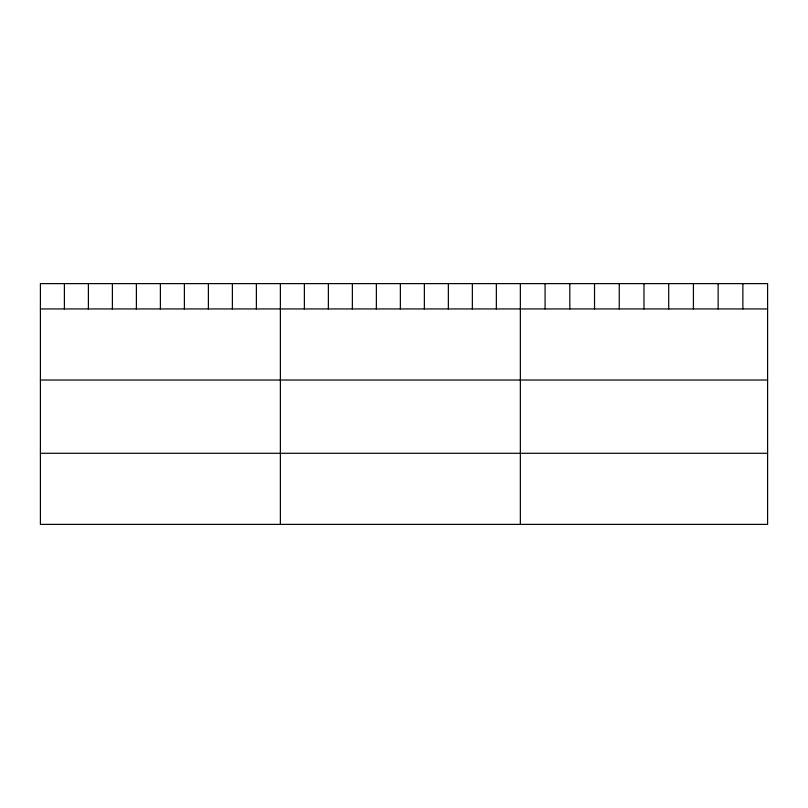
<?xml version="1.0" encoding="UTF-8"?>
<svg xmlns="http://www.w3.org/2000/svg" width="808" height="808" viewBox="0 0 808 808"><rect width="100%" height="100%" fill="white"/><g stroke="black" fill="none" stroke-linecap="round" stroke-linejoin="round"><path stroke-width="1.21" d="M767.6 308.939L767.6 524.382L40.4 524.382L40.4 283.618L767.6 283.618L767.6 308.939L40.4 308.939M40.4 380.033L767.6 380.033M40.4 453.288L767.6 453.288M742.875 283.618L742.875 308.939M718.15 283.618L718.15 308.939M693.426 283.618L693.426 308.939M668.701 283.618L668.701 308.939M643.976 283.618L643.976 308.939M619.251 283.618L619.251 308.939M594.526 283.618L594.526 308.939M569.802 283.618L569.802 308.939M545.077 283.618L545.077 308.939M520.352 283.618L520.352 524.382M496.354 283.618L496.354 308.939M472.357 283.618L472.357 308.939M448.359 283.618L448.359 308.939M424.362 283.618L424.362 308.939M400.364 283.618L400.364 308.939M376.366 283.618L376.366 308.939M352.369 283.618L352.369 308.939M328.371 283.618L328.371 308.939M304.374 283.618L304.374 308.939M280.376 283.618L280.376 524.382M256.378 283.618L256.378 308.939M232.381 283.618L232.381 308.939M208.383 283.618L208.383 308.939M184.386 283.618L184.386 308.939M160.388 283.618L160.388 308.939M136.39 283.618L136.39 308.939M112.393 283.618L112.393 308.939M88.395 283.618L88.395 308.939M64.398 283.618L64.398 308.939"/></g></svg>
